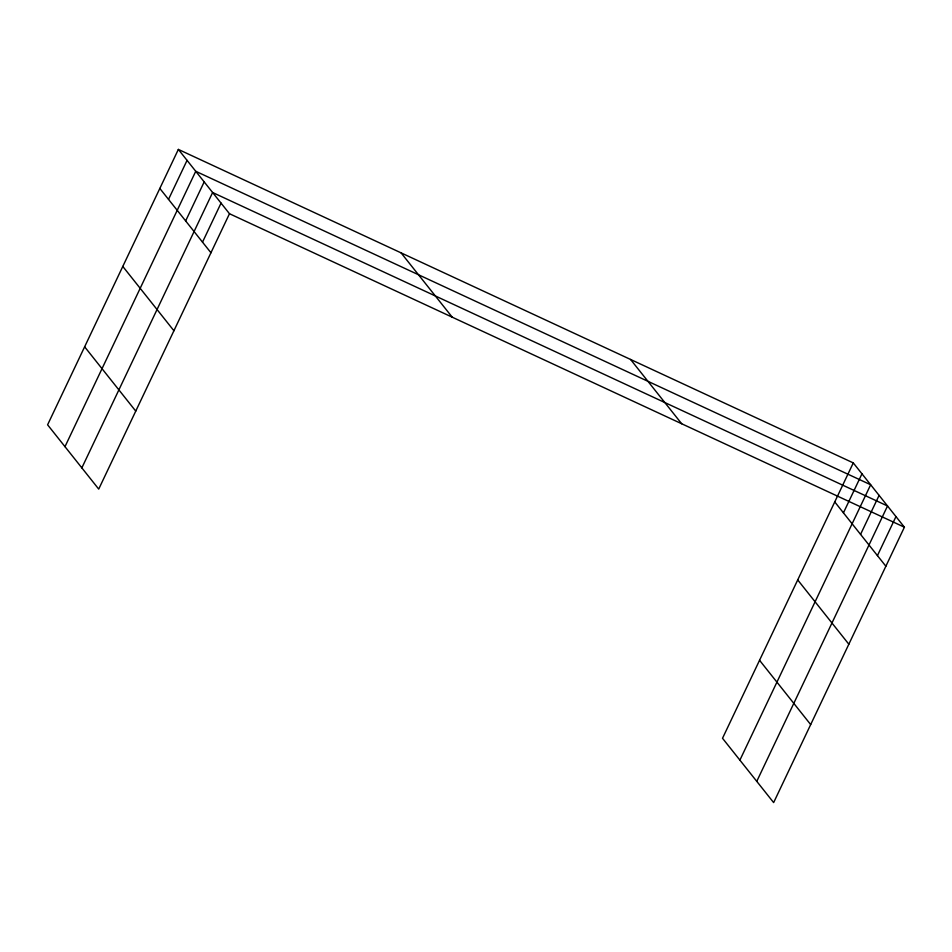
<?xml version="1.0" encoding="UTF-8"?>
<svg xmlns="http://www.w3.org/2000/svg" width="952" height="952" viewBox="0 0 952 952"><rect width="100%" height="100%" fill="white"/><g stroke="black" fill="none" stroke-linecap="round" stroke-linejoin="round"><path stroke-width="1.43" d="M178.357 149.416L47.6 424.806L98.722 489.102L229.48 213.724L178.357 149.416L853.278 462.898L904.4 527.194L773.643 802.584L722.52 738.276L853.278 462.898M168.516 199.385L187.056 160.352M64.986 446.666L195.743 171.289L870.652 484.758L739.894 760.136M185.652 220.923L204.18 181.891M81.848 467.884L212.617 192.506L887.526 505.976L756.769 781.354M202.514 242.141L221.054 203.109M843.436 512.854L861.965 473.822M860.56 534.393L879.089 495.373M877.435 555.611L895.963 516.591M229.48 213.724L904.4 527.194M834.749 501.918L885.872 566.226M630.557 359.451L681.68 423.747M797.705 579.923L848.839 644.218M759.553 660.283L810.676 724.579M401.078 252.863L452.212 317.171M159.829 188.448L210.951 252.756M122.796 266.441L173.918 330.749M84.633 346.802L135.755 411.109"/></g></svg>
